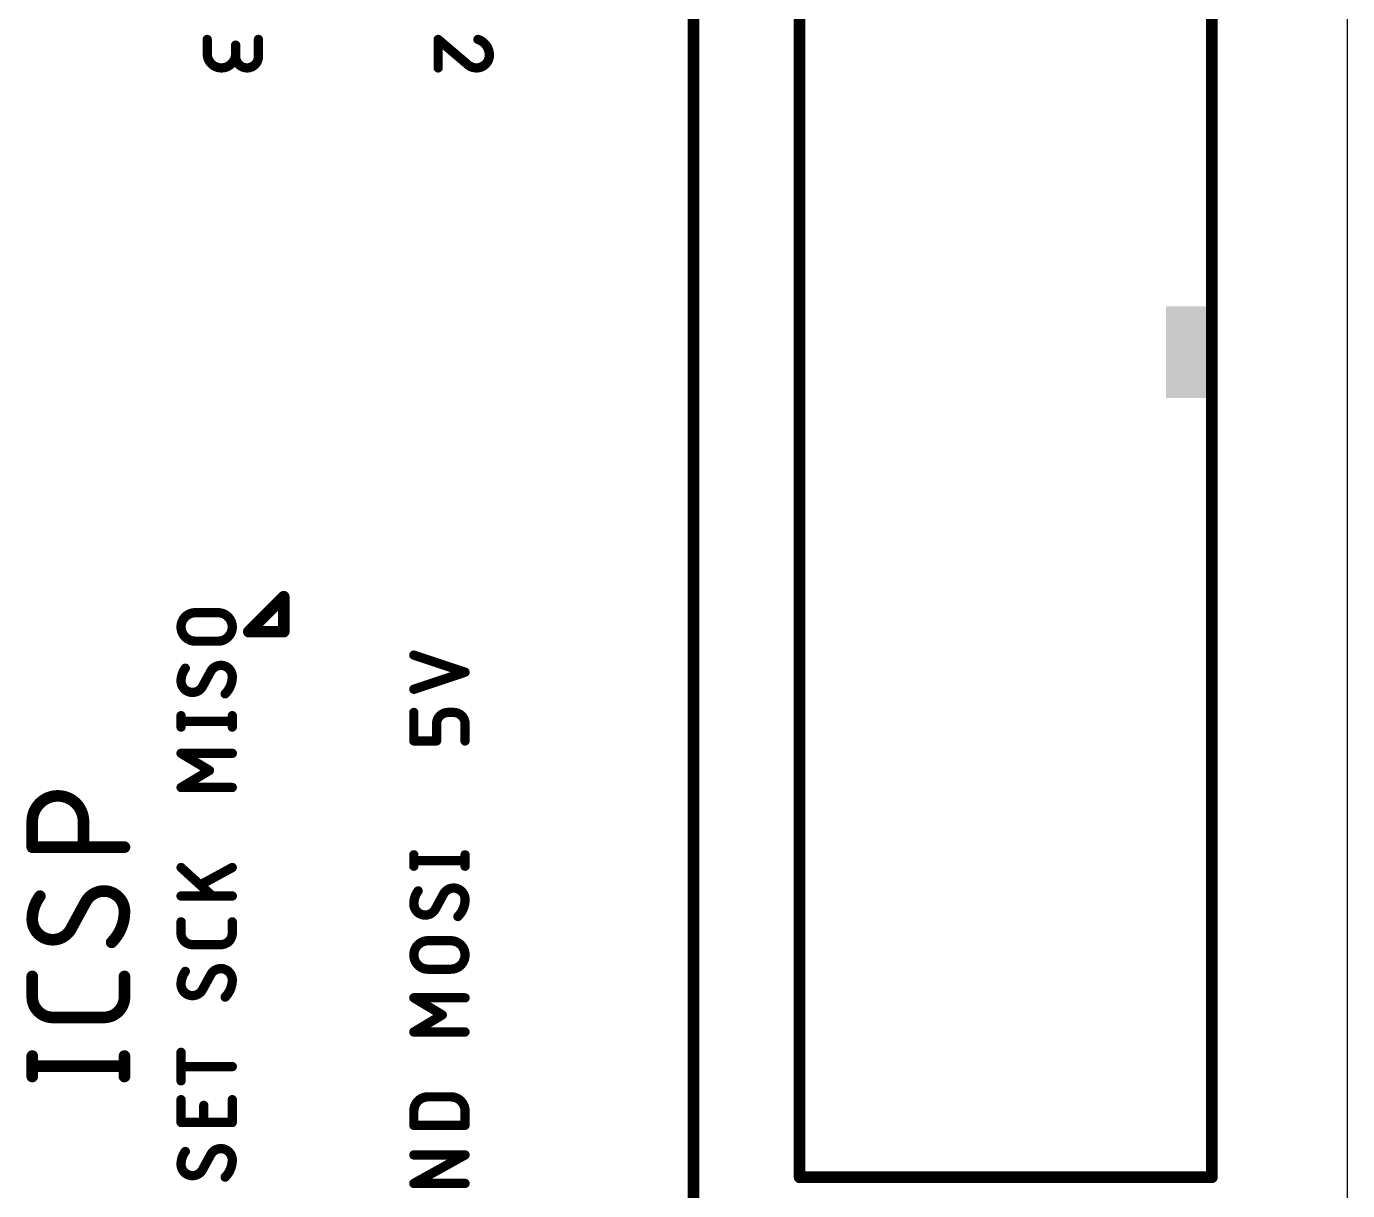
# Model space of a CAD drawing. Extents: x 0 to 61.9, y -6.1 to 59.4.
# Drawn here: x 47.48 to 61.9, y 21.33 to 34.03 of the extents above; entities that cross this region are included whole.
import ezdxf

# ---------------------------------------------------------------- set-up
doc = ezdxf.new("R2010")
doc.units = 0
doc.layers.add('20', color=31, linetype='CONTINUOUS')
doc.layers.add('21', color=253, linetype='CONTINUOUS')

# ---------------------------------------------------------------- blocks, each defined once
blk = doc.blocks.new('RECT')
blk.add_solid([(-0.5, -0.5), (0.5, -0.5), (-0.5, 0.5), (0.5, 0.5)])

msp = doc.modelspace()

# ---------------------------------------------------------------- linework, layer by layer
at = {"layer": '20'}
msp.add_line((61.9, 0), (61.9, 54.6), dxfattribs=at)
at = {"layer": '21'}
for points, const_width in [([(54.7624, 7.62), (54.7624, 45.6184)], 0.127), ([(55.92, 21.48), (55.92, 39.48)], 0.127), ([(60.42, 21.48), (60.42, 39.48)], 0.127), ([(49.4568, 33.8924), (49.4568, 33.7372)], 0.1016), ([(49.7673, 33.7061), (49.7673, 33.8303)], 0.1016), ([(50.0156, 33.8924), (50.0156, 33.7061)], 0.1016), ([(52.2873, 33.6285), (51.9768, 33.8924)], 0.1016), ([(51.9768, 33.8924), (51.9768, 33.582)], 0.1016), ([(49.911, 27.432), (50.292, 27.813)], 0.127), ([(50.292, 27.813), (50.292, 27.432)], 0.127), ([(49.3266, 27.6387), (49.575, 27.6387)], 0.1016), ([(50.038, 27.432), (49.911, 27.432)], 0.127), ([(50.165, 27.432), (50.038, 27.432)], 0.127), ([(50.292, 27.432), (50.038, 27.432)], 0.127), ([(49.575, 27.3283), (49.3266, 27.3283)], 0.1016), ([(52.2702, 26.9897), (51.7114, 27.1759)], 0.1016), ([(49.4973, 27.0021), (49.4042, 26.8313)], 0.1016), ([(51.7114, 26.8034), (52.2702, 26.9897)], 0.1016), ([(49.1714, 26.3912), (49.1714, 26.5154)], 0.1016), ([(49.7302, 26.3912), (49.7302, 26.5154)], 0.1016), ([(51.7114, 26.2401), (51.7114, 26.5505)], 0.1016), ([(52.146, 26.5505), (52.0839, 26.5505)], 0.1016), ([(49.1714, 26.4533), (49.7302, 26.4533)], 0.1016), ([(51.9597, 26.4263), (51.9597, 26.2401)], 0.1016), ([(52.2702, 26.2401), (52.2702, 26.4263)], 0.1016), ([(51.9597, 26.2401), (51.7114, 26.2401)], 0.1016), ([(49.4818, 25.9183), (49.1714, 26.1046)], 0.1016), ([(49.1714, 26.1046), (49.7302, 26.1046)], 0.1016), ([(49.1714, 25.7321), (49.4818, 25.9183)], 0.1016), ([(49.7302, 25.7321), (49.1714, 25.7321)], 0.1016), ([(47.5477, 25.0814), (47.5477, 25.3609)], 0.127), ([(48.1067, 25.3609), (48.1067, 25.0814)], 0.127), ([(48.554, 25.0814), (47.5477, 25.0814)], 0.127), ([(51.7114, 24.8733), (51.7114, 24.9974)], 0.1016), ([(51.7114, 24.9354), (52.2702, 24.9354)], 0.1016), ([(52.2702, 24.8733), (52.2702, 24.9974)], 0.1016), ([(49.1714, 24.859), (49.5129, 24.5486)], 0.1016), ([(49.7302, 24.859), (49.3887, 24.6728)], 0.1016), ([(48.1347, 24.4905), (47.967, 24.1831)], 0.127), ([(49.7302, 24.5486), (49.1714, 24.5486)], 0.1016), ([(52.0373, 24.5728), (51.9442, 24.4021)], 0.1016), ([(49.1714, 24.1423), (49.1714, 24.2665)], 0.1016), ([(49.7302, 24.2665), (49.7302, 24.1423)], 0.1016), ([(51.8666, 24.0604), (52.115, 24.0604)], 0.1016), ([(49.606, 24.0181), (49.2956, 24.0181)], 0.1016), ([(52.115, 23.7499), (51.8666, 23.7499)], 0.1016), ([(47.5477, 23.4474), (47.5477, 23.671)], 0.127), ([(48.554, 23.671), (48.554, 23.4474)], 0.127), ([(49.4973, 23.6944), (49.4042, 23.5237)], 0.1016), ([(52.0218, 23.2513), (51.7114, 23.4376)], 0.1016), ([(51.7114, 23.4376), (52.2702, 23.4376)], 0.1016), ([(48.3304, 23.2237), (47.7713, 23.2237)], 0.127), ([(51.7114, 23.0651), (52.0218, 23.2513)], 0.1016), ([(52.2702, 23.0651), (51.7114, 23.0651)], 0.1016), ([(47.5477, 22.579), (47.5477, 22.8026)], 0.127), ([(48.554, 22.579), (48.554, 22.8026)], 0.127), ([(49.1714, 22.5322), (49.1714, 22.8426)], 0.1016), ([(47.5477, 22.6908), (48.554, 22.6908)], 0.127), ([(49.7302, 22.6874), (49.1714, 22.6874)], 0.1016), ([(49.1714, 22.0782), (49.1714, 22.3266)], 0.1016), ([(49.7302, 22.3266), (49.7302, 22.0782)], 0.1016), ([(51.8666, 22.3575), (52.115, 22.3575)], 0.1016), ([(49.4197, 22.0782), (49.4197, 22.2645)], 0.1016), ([(51.7114, 22.047), (51.7114, 22.2023)], 0.1016), ([(52.2702, 22.2023), (52.2702, 22.047)], 0.1016), ([(49.7302, 22.0782), (49.1714, 22.0782)], 0.1016), ([(52.2702, 22.047), (51.7114, 22.047)], 0.1016), ([(49.4973, 21.7305), (49.4042, 21.5597)], 0.1016), ([(51.7114, 21.4131), (52.2702, 21.7235)], 0.1016), ([(52.2702, 21.7235), (51.7114, 21.7235)], 0.1016), ([(60.42, 21.48), (55.92, 21.48)], 0.127), ([(52.2702, 21.4131), (51.7114, 21.4131)], 0.1016)]:
    msp.add_lwpolyline(points, dxfattribs=dict(at, const_width=const_width))
for points, const_width in [([(49.4822, 33.8924, 1), (49.4314, 33.8924)], 0.0508), ([(49.7927, 33.8303, 1), (49.7419, 33.8303)], 0.0508), ([(50.041, 33.8924, 1), (49.9902, 33.8924)], 0.0508), ([(51.9933, 33.9118, 1), (51.9604, 33.873)], 0.0508), ([(52.0022, 33.8924, 1), (51.9514, 33.8924)], 0.0508), ([(52.4193, 33.9166, 1), (52.4036, 33.8682)], 0.0508), ([(52.5356, 33.7217, 0.3252), (52.4115, 33.8924)], 0.1016), ([(49.4568, 33.7372, 1), (49.7673, 33.7372)], 0.1016), ([(49.4822, 33.7372, 1), (49.4314, 33.7372)], 0.0508), ([(49.4314, 33.7372, 1), (49.4822, 33.7372)], 0.0508), ([(49.7927, 33.7372, 1), (49.7419, 33.7372)], 0.0508), ([(49.7673, 33.7061, 1), (50.0156, 33.7061)], 0.1016), ([(49.7927, 33.7061, 1), (49.7419, 33.7061)], 0.0508), ([(50.041, 33.7061, 1), (49.9902, 33.7061)], 0.0508), ([(52.3959, 33.582, 0.4142), (52.5356, 33.7217)], 0.1016), ([(52.561, 33.7217, 1), (52.5102, 33.7217)], 0.0508), ([(52.5102, 33.7217, 1), (52.561, 33.7217)], 0.0508), ([(49.7419, 33.7061, 1), (49.7927, 33.7061)], 0.0508), ([(49.9902, 33.7061, 1), (50.041, 33.7061)], 0.0508), ([(51.9514, 33.582, 1), (52.0022, 33.582)], 0.0508), ([(52.2873, 33.6285, 0.2053), (52.3959, 33.582)], 0.1016), ([(52.3057, 33.646, 1), (52.2689, 33.611)], 0.0508), ([(52.2708, 33.6092, 1), (52.3037, 33.6479)], 0.0508), ([(52.3959, 33.6074, 1), (52.3959, 33.5566)], 0.0508), ([(52.3959, 33.5566, 1), (52.3959, 33.6074)], 0.0508), ([(50.3238, 27.813, 1), (50.2602, 27.813)], 0.0635), ([(50.3145, 27.7905, 1), (50.2695, 27.8355)], 0.0635), ([(49.3266, 27.6387, 1), (49.3266, 27.3283)], 0.1016), ([(49.3266, 27.6641, 1), (49.3266, 27.6133)], 0.0508), ([(49.3266, 27.6133, 1), (49.3266, 27.6641)], 0.0508), ([(49.575, 27.3283, 1), (49.575, 27.6387)], 0.1016), ([(49.575, 27.6641, 1), (49.575, 27.6133)], 0.0508), ([(49.575, 27.6133, 1), (49.575, 27.6641)], 0.0508), ([(49.8885, 27.4545, 1), (49.9335, 27.4095)], 0.0635), ([(49.911, 27.4638, 1), (49.911, 27.4003)], 0.0635), ([(50.038, 27.4638, 1), (50.038, 27.4003)], 0.0635), ([(50.038, 27.4638, 1), (50.038, 27.4003)], 0.0635), ([(50.038, 27.4003, 1), (50.038, 27.4638)], 0.0635), ([(50.165, 27.4003, 1), (50.165, 27.4638)], 0.0635), ([(50.2602, 27.432, 1), (50.3238, 27.432)], 0.0635), ([(50.292, 27.4003, 1), (50.292, 27.4638)], 0.0635), ([(49.3266, 27.3537, 1), (49.3266, 27.3029)], 0.0508), ([(49.3266, 27.3029, 1), (49.3266, 27.3537)], 0.0508), ([(49.575, 27.3537, 1), (49.575, 27.3029)], 0.0508), ([(49.575, 27.3029, 1), (49.575, 27.3537)], 0.0508), ([(49.606, 27.0642, 0.2656), (49.4973, 27.0021)], 0.1016), ([(49.7302, 26.94, 0.4142), (49.606, 27.0642)], 0.1016), ([(49.606, 27.0896, 1), (49.606, 27.0388)], 0.0508), ([(49.606, 27.0388, 1), (49.606, 27.0896)], 0.0508), ([(51.7194, 27.2, 1), (51.7033, 27.1518)], 0.0508), ([(49.2179, 27.0331, 0.1623), (49.1714, 26.8934)], 0.1016), ([(49.2383, 27.0179, 1), (49.1976, 27.0484)], 0.0508), ([(49.4755, 27.015, 1), (49.5192, 26.9892)], 0.0508), ([(49.5196, 26.9899, 1), (49.475, 27.0142)], 0.0508), ([(49.6526, 26.7537, 0.2), (49.7302, 26.94)], 0.1016), ([(49.7556, 26.94, 1), (49.7048, 26.94)], 0.0508), ([(49.7048, 26.94, 1), (49.7556, 26.94)], 0.0508), ([(52.2782, 26.9656, 1), (52.2621, 27.0138)], 0.0508), ([(52.2621, 26.9656, 1), (52.2782, 27.0138)], 0.0508), ([(49.1714, 26.8934, 0.4142), (49.2956, 26.7692)], 0.1016), ([(49.1968, 26.8934, 1), (49.146, 26.8934)], 0.0508), ([(49.146, 26.8934, 1), (49.1968, 26.8934)], 0.0508), ([(49.2956, 26.7692, 0.2656), (49.4042, 26.8313)], 0.1016), ([(49.2956, 26.7946, 1), (49.2956, 26.7438)], 0.0508), ([(49.2956, 26.7438, 1), (49.2956, 26.7946)], 0.0508), ([(49.3819, 26.8435, 1), (49.4265, 26.8192)], 0.0508), ([(49.4261, 26.8184, 1), (49.3823, 26.8442)], 0.0508), ([(51.7033, 26.8275, 1), (51.7194, 26.7793)], 0.0508), ([(49.6347, 26.7718, 1), (49.6705, 26.7357)], 0.0508), ([(49.1968, 26.5154, 1), (49.146, 26.5154)], 0.0508), ([(49.7556, 26.5154, 1), (49.7048, 26.5154)], 0.0508), ([(51.7368, 26.5505, 1), (51.686, 26.5505)], 0.0508), ([(52.0839, 26.5505, 0.4142), (51.9597, 26.4263)], 0.1016), ([(52.0839, 26.5759, 1), (52.0839, 26.5251)], 0.0508), ([(52.0839, 26.5251, 1), (52.0839, 26.5759)], 0.0508), ([(52.2702, 26.4263, 0.4142), (52.146, 26.5505)], 0.1016), ([(52.146, 26.5759, 1), (52.146, 26.5251)], 0.0508), ([(52.146, 26.5251, 1), (52.146, 26.5759)], 0.0508), ([(49.1714, 26.4787, 1), (49.1714, 26.4279)], 0.0508), ([(49.146, 26.3912, 1), (49.1968, 26.3912)], 0.0508), ([(49.7048, 26.3912, 1), (49.7556, 26.3912)], 0.0508), ([(49.7302, 26.4279, 1), (49.7302, 26.4787)], 0.0508), ([(51.9851, 26.4263, 1), (51.9343, 26.4263)], 0.0508), ([(51.9343, 26.4263, 1), (51.9851, 26.4263)], 0.0508), ([(52.2956, 26.4263, 1), (52.2448, 26.4263)], 0.0508), ([(52.2448, 26.4263, 1), (52.2956, 26.4263)], 0.0508), ([(51.7114, 26.2655, 1), (51.7114, 26.2147)], 0.0508), ([(51.686, 26.2401, 1), (51.7368, 26.2401)], 0.0508), ([(51.9343, 26.2401, 1), (51.9851, 26.2401)], 0.0508), ([(51.9597, 26.2147, 1), (51.9597, 26.2655)], 0.0508), ([(52.2448, 26.2401, 1), (52.2956, 26.2401)], 0.0508), ([(49.1844, 26.1264, 1), (49.1583, 26.0828)], 0.0508), ([(49.1714, 26.13, 1), (49.1714, 26.0792)], 0.0508), ([(49.7302, 26.0792, 1), (49.7302, 26.13)], 0.0508), ([(49.4949, 25.8966, 1), (49.4688, 25.9401)], 0.0508), ([(49.4688, 25.8966, 1), (49.4949, 25.9401)], 0.0508), ([(48.1067, 25.3609, 1), (47.5477, 25.3609)], 0.127), ([(49.1583, 25.7539, 1), (49.1844, 25.7103)], 0.0508), ([(49.1714, 25.7575, 1), (49.1714, 25.7067)], 0.0508), ([(49.7302, 25.7067, 1), (49.7302, 25.7575)], 0.0508), ([(47.5794, 25.3609, 1), (47.5159, 25.3609)], 0.0635), ([(47.5159, 25.3609, 1), (47.5794, 25.3609)], 0.0635), ([(48.1385, 25.3609, 1), (48.075, 25.3609)], 0.0635), ([(48.075, 25.3609, 1), (48.1385, 25.3609)], 0.0635), ([(47.5159, 25.0814, 1), (47.5794, 25.0814)], 0.0635), ([(47.5477, 25.1132, 1), (47.5477, 25.0497)], 0.0635), ([(48.075, 25.0814, 1), (48.1385, 25.0814)], 0.0635), ([(48.554, 25.0497, 1), (48.554, 25.1132)], 0.0635), ([(51.7368, 24.9974, 1), (51.686, 24.9974)], 0.0508), ([(51.7114, 24.9608, 1), (51.7114, 24.91)], 0.0508), ([(52.2956, 24.9974, 1), (52.2448, 24.9974)], 0.0508), ([(52.2702, 24.91, 1), (52.2702, 24.9608)], 0.0508), ([(49.1885, 24.8778, 1), (49.1543, 24.8403)], 0.0508), ([(49.7423, 24.8367, 1), (49.718, 24.8813)], 0.0508), ([(51.686, 24.8733, 1), (51.7368, 24.8733)], 0.0508), ([(52.2448, 24.8733, 1), (52.2956, 24.8733)], 0.0508), ([(48.3304, 24.6024, 0.2656), (48.1347, 24.4905)], 0.127), ([(48.554, 24.3787, 0.4142), (48.3304, 24.6024)], 0.127), ([(48.3304, 24.6341, 1), (48.3304, 24.5706)], 0.0635), ([(48.3304, 24.5706, 1), (48.3304, 24.6341)], 0.0635), ([(49.3765, 24.6951, 1), (49.4009, 24.6505)], 0.0508), ([(51.7579, 24.6039, 0.1623), (51.7114, 24.4642)], 0.1016), ([(51.7783, 24.5886, 1), (51.7376, 24.6191)], 0.0508), ([(52.146, 24.6349, 0.2656), (52.0373, 24.5728)], 0.1016), ([(52.2702, 24.5107, 0.4142), (52.146, 24.6349)], 0.1016), ([(52.146, 24.6603, 1), (52.146, 24.6095)], 0.0508), ([(52.146, 24.6095, 1), (52.146, 24.6603)], 0.0508), ([(47.6315, 24.5464, 0.1623), (47.5477, 24.2949)], 0.127), ([(47.6569, 24.5274, 1), (47.6061, 24.5655)], 0.0635), ([(48.1073, 24.5067, 1), (48.162, 24.4744)], 0.0635), ([(48.1626, 24.4753, 1), (48.1068, 24.5057)], 0.0635), ([(49.1714, 24.574, 1), (49.1714, 24.5232)], 0.0508), ([(49.4958, 24.5298, 1), (49.53, 24.5674)], 0.0508), ([(49.7302, 24.5232, 1), (49.7302, 24.574)], 0.0508), ([(51.7114, 24.4642, 0.4142), (51.8356, 24.34)], 0.1016), ([(51.7368, 24.4642, 1), (51.686, 24.4642)], 0.0508), ([(52.0155, 24.5857, 1), (52.0592, 24.5599)], 0.0508), ([(52.0596, 24.5606, 1), (52.015, 24.585)], 0.0508), ([(52.1926, 24.3245, 0.2), (52.2702, 24.5107)], 0.1016), ([(52.2956, 24.5107, 1), (52.2448, 24.5107)], 0.0508), ([(52.2448, 24.5107, 1), (52.2956, 24.5107)], 0.0508), ([(48.4142, 24.0433, 0.2), (48.554, 24.3787)], 0.127), ([(48.5857, 24.3787, 1), (48.5222, 24.3787)], 0.0635), ([(48.5222, 24.3787, 1), (48.5857, 24.3787)], 0.0635), ([(51.686, 24.4642, 1), (51.7368, 24.4642)], 0.0508), ([(51.8356, 24.34, 0.2656), (51.9442, 24.4021)], 0.1016), ([(51.8356, 24.3654, 1), (51.8356, 24.3146)], 0.0508), ([(51.8356, 24.3146, 1), (51.8356, 24.3654)], 0.0508), ([(51.9219, 24.4142, 1), (51.9665, 24.3899)], 0.0508), ([(51.9661, 24.3892, 1), (51.9223, 24.415)], 0.0508), ([(52.1747, 24.3425, 1), (52.2105, 24.3064)], 0.0508), ([(47.5794, 24.2949, 1), (47.5159, 24.2949)], 0.0635), ([(47.5159, 24.2949, 1), (47.5794, 24.2949)], 0.0635), ([(47.5477, 24.2949, 0.4142), (47.7713, 24.0712)], 0.127), ([(47.7713, 24.0712, 0.2656), (47.967, 24.1831)], 0.127), ([(47.9391, 24.1983, 1), (47.9948, 24.1678)], 0.0635), ([(47.9943, 24.1669, 1), (47.9396, 24.1992)], 0.0635), ([(49.1968, 24.2665, 1), (49.146, 24.2665)], 0.0508), ([(49.7556, 24.2665, 1), (49.7048, 24.2665)], 0.0508), ([(47.7713, 24.103, 1), (47.7713, 24.0395)], 0.0635), ([(47.7713, 24.0395, 1), (47.7713, 24.103)], 0.0635), ([(48.3919, 24.0658, 1), (48.4366, 24.0207)], 0.0635), ([(49.1714, 24.1423, 0.4142), (49.2956, 24.0181)], 0.1016), ([(49.1968, 24.1423, 1), (49.146, 24.1423)], 0.0508), ([(49.146, 24.1423, 1), (49.1968, 24.1423)], 0.0508), ([(49.606, 24.0181, 0.4142), (49.7302, 24.1423)], 0.1016), ([(49.7556, 24.1423, 1), (49.7048, 24.1423)], 0.0508), ([(49.7048, 24.1423, 1), (49.7556, 24.1423)], 0.0508), ([(51.8666, 24.0604, 1), (51.8666, 23.7499)], 0.1016), ([(51.8666, 24.0858, 1), (51.8666, 24.035)], 0.0508), ([(51.8666, 24.035, 1), (51.8666, 24.0858)], 0.0508), ([(52.115, 23.7499, 1), (52.115, 24.0604)], 0.1016), ([(52.115, 24.0858, 1), (52.115, 24.035)], 0.0508), ([(52.115, 24.035, 1), (52.115, 24.0858)], 0.0508), ([(49.2956, 24.0435, 1), (49.2956, 23.9927)], 0.0508), ([(49.2956, 23.9927, 1), (49.2956, 24.0435)], 0.0508), ([(49.606, 24.0435, 1), (49.606, 23.9927)], 0.0508), ([(49.606, 23.9927, 1), (49.606, 24.0435)], 0.0508), ([(49.606, 23.7565, 0.2656), (49.4973, 23.6944)], 0.1016), ([(49.7302, 23.6323, 0.4142), (49.606, 23.7565)], 0.1016), ([(49.606, 23.7819, 1), (49.606, 23.7311)], 0.0508), ([(49.606, 23.7311, 1), (49.606, 23.7819)], 0.0508), ([(51.8666, 23.7753, 1), (51.8666, 23.7245)], 0.0508), ([(51.8666, 23.7245, 1), (51.8666, 23.7753)], 0.0508), ([(52.115, 23.7753, 1), (52.115, 23.7245)], 0.0508), ([(52.115, 23.7245, 1), (52.115, 23.7753)], 0.0508), ([(47.5794, 23.671, 1), (47.5159, 23.671)], 0.0635), ([(48.5857, 23.671, 1), (48.5222, 23.671)], 0.0635), ([(49.2179, 23.7255, 0.1623), (49.1714, 23.5858)], 0.1016), ([(49.2383, 23.7102, 1), (49.1976, 23.7407)], 0.0508), ([(49.4755, 23.7073, 1), (49.5192, 23.6815)], 0.0508), ([(49.5196, 23.6823, 1), (49.475, 23.7066)], 0.0508), ([(49.6526, 23.4461, 0.2), (49.7302, 23.6323)], 0.1016), ([(49.7556, 23.6323, 1), (49.7048, 23.6323)], 0.0508), ([(49.7048, 23.6323, 1), (49.7556, 23.6323)], 0.0508), ([(47.5794, 23.4474, 1), (47.5159, 23.4474)], 0.0635), ([(47.5477, 23.4474, 0.4142), (47.7713, 23.2237)], 0.127), ([(48.3304, 23.2237, 0.4142), (48.554, 23.4474)], 0.127), ([(48.5857, 23.4474, 1), (48.5222, 23.4474)], 0.0635), ([(49.1714, 23.5858, 0.4142), (49.2956, 23.4616)], 0.1016), ([(49.1968, 23.5858, 1), (49.146, 23.5858)], 0.0508), ([(49.146, 23.5858, 1), (49.1968, 23.5858)], 0.0508), ([(49.2956, 23.4616, 0.2656), (49.4042, 23.5237)], 0.1016), ([(49.2956, 23.487, 1), (49.2956, 23.4362)], 0.0508), ([(49.2956, 23.4362, 1), (49.2956, 23.487)], 0.0508), ([(49.3819, 23.5359, 1), (49.4265, 23.5115)], 0.0508), ([(49.4261, 23.5108, 1), (49.3823, 23.5366)], 0.0508), ([(47.5159, 23.4474, 1), (47.5794, 23.4474)], 0.0635), ([(48.5222, 23.4474, 1), (48.5857, 23.4474)], 0.0635), ([(49.6347, 23.4641, 1), (49.6705, 23.428)], 0.0508), ([(51.7244, 23.4594, 1), (51.6983, 23.4158)], 0.0508), ([(51.7114, 23.463, 1), (51.7114, 23.4122)], 0.0508), ([(52.2702, 23.4122, 1), (52.2702, 23.463)], 0.0508), ([(47.7713, 23.2555, 1), (47.7713, 23.192)], 0.0635), ([(47.7713, 23.192, 1), (47.7713, 23.2555)], 0.0635), ([(48.3304, 23.2555, 1), (48.3304, 23.192)], 0.0635), ([(48.3304, 23.192, 1), (48.3304, 23.2555)], 0.0635), ([(52.0349, 23.2296, 1), (52.0088, 23.2731)], 0.0508), ([(52.0088, 23.2296, 1), (52.0349, 23.2731)], 0.0508), ([(51.6983, 23.0869, 1), (51.7244, 23.0433)], 0.0508), ([(51.7114, 23.0905, 1), (51.7114, 23.0397)], 0.0508), ([(52.2702, 23.0397, 1), (52.2702, 23.0905)], 0.0508), ([(47.5794, 22.8026, 1), (47.5159, 22.8026)], 0.0635), ([(48.5857, 22.8026, 1), (48.5222, 22.8026)], 0.0635), ([(49.1968, 22.8426, 1), (49.146, 22.8426)], 0.0508), ([(47.5477, 22.7226, 1), (47.5477, 22.6591)], 0.0635), ([(48.554, 22.6591, 1), (48.554, 22.7226)], 0.0635), ([(49.1714, 22.7128, 1), (49.1714, 22.662)], 0.0508), ([(49.7302, 22.662, 1), (49.7302, 22.7128)], 0.0508), ([(47.5159, 22.579, 1), (47.5794, 22.579)], 0.0635), ([(48.5222, 22.579, 1), (48.5857, 22.579)], 0.0635), ([(49.146, 22.5322, 1), (49.1968, 22.5322)], 0.0508), ([(49.1968, 22.3266, 1), (49.146, 22.3266)], 0.0508), ([(49.7556, 22.3266, 1), (49.7048, 22.3266)], 0.0508), ([(51.8666, 22.3575, 0.4142), (51.7114, 22.2023)], 0.1016), ([(51.8666, 22.3829, 1), (51.8666, 22.3321)], 0.0508), ([(51.8666, 22.3321, 1), (51.8666, 22.3829)], 0.0508), ([(52.2702, 22.2023, 0.4142), (52.115, 22.3575)], 0.1016), ([(52.115, 22.3829, 1), (52.115, 22.3321)], 0.0508), ([(52.115, 22.3321, 1), (52.115, 22.3829)], 0.0508), ([(49.4451, 22.2645, 1), (49.3943, 22.2645)], 0.0508), ([(51.7368, 22.2023, 1), (51.686, 22.2023)], 0.0508), ([(51.686, 22.2023, 1), (51.7368, 22.2023)], 0.0508), ([(52.2956, 22.2023, 1), (52.2448, 22.2023)], 0.0508), ([(52.2448, 22.2023, 1), (52.2956, 22.2023)], 0.0508), ([(49.1714, 22.1036, 1), (49.1714, 22.0528)], 0.0508), ([(49.146, 22.0782, 1), (49.1968, 22.0782)], 0.0508), ([(49.3943, 22.0782, 1), (49.4451, 22.0782)], 0.0508), ([(49.7048, 22.0782, 1), (49.7556, 22.0782)], 0.0508), ([(49.7302, 22.0528, 1), (49.7302, 22.1036)], 0.0508), ([(51.7114, 22.0724, 1), (51.7114, 22.0216)], 0.0508), ([(51.686, 22.047, 1), (51.7368, 22.047)], 0.0508), ([(52.2448, 22.047, 1), (52.2956, 22.047)], 0.0508), ([(52.2702, 22.0216, 1), (52.2702, 22.0724)], 0.0508), ([(49.2179, 21.7615, 0.1623), (49.1714, 21.6218)], 0.1016), ([(49.2383, 21.7463, 1), (49.1976, 21.7768)], 0.0508), ([(49.606, 21.7926, 0.2656), (49.4973, 21.7305)], 0.1016), ([(49.4755, 21.7434, 1), (49.5192, 21.7176)], 0.0508), ([(49.5196, 21.7183, 1), (49.475, 21.7427)], 0.0508), ([(49.7302, 21.6684, 0.4142), (49.606, 21.7926)], 0.1016), ([(49.606, 21.818, 1), (49.606, 21.7672)], 0.0508), ([(49.606, 21.7672, 1), (49.606, 21.818)], 0.0508), ([(51.7114, 21.7489, 1), (51.7114, 21.6981)], 0.0508), ([(52.2825, 21.7013, 1), (52.2578, 21.7457)], 0.0508), ([(52.2702, 21.6981, 1), (52.2702, 21.7489)], 0.0508), ([(49.1714, 21.6218, 0.4142), (49.2956, 21.4977)], 0.1016), ([(49.1968, 21.6218, 1), (49.146, 21.6218)], 0.0508), ([(49.146, 21.6218, 1), (49.1968, 21.6218)], 0.0508), ([(49.6526, 21.4821, 0.2), (49.7302, 21.6684)], 0.1016), ([(49.7556, 21.6684, 1), (49.7048, 21.6684)], 0.0508), ([(49.7048, 21.6684, 1), (49.7556, 21.6684)], 0.0508), ([(49.2956, 21.4977, 0.2656), (49.4042, 21.5597)], 0.1016), ([(49.2956, 21.5231, 1), (49.2956, 21.4723)], 0.0508), ([(49.2956, 21.4723, 1), (49.2956, 21.5231)], 0.0508), ([(49.3819, 21.5719, 1), (49.4265, 21.5476)], 0.0508), ([(49.4261, 21.5468, 1), (49.3823, 21.5726)], 0.0508), ([(49.6347, 21.5002, 1), (49.6705, 21.4641)], 0.0508), ([(55.8882, 21.48, 1), (55.9518, 21.48)], 0.0635), ([(55.92, 21.5117, 1), (55.92, 21.4483)], 0.0635), ([(60.3882, 21.48, 1), (60.4518, 21.48)], 0.0635), ([(60.42, 21.4483, 1), (60.42, 21.5117)], 0.0635), ([(51.699, 21.4353, 1), (51.7237, 21.3909)], 0.0508), ([(51.7114, 21.4385, 1), (51.7114, 21.3877)], 0.0508), ([(52.2702, 21.3877, 1), (52.2702, 21.4385)], 0.0508)]:
    msp.add_lwpolyline(points, format="xyb", dxfattribs=dict(at, const_width=const_width))

# ---------------------------------------------------------------- block references
at = {"layer": '21', "yscale": 0.5, "rotation": 90}
msp.add_blockref('RECT', (60.17, 30.48), dxfattribs=at)

doc.saveas('drawing.dxf')
